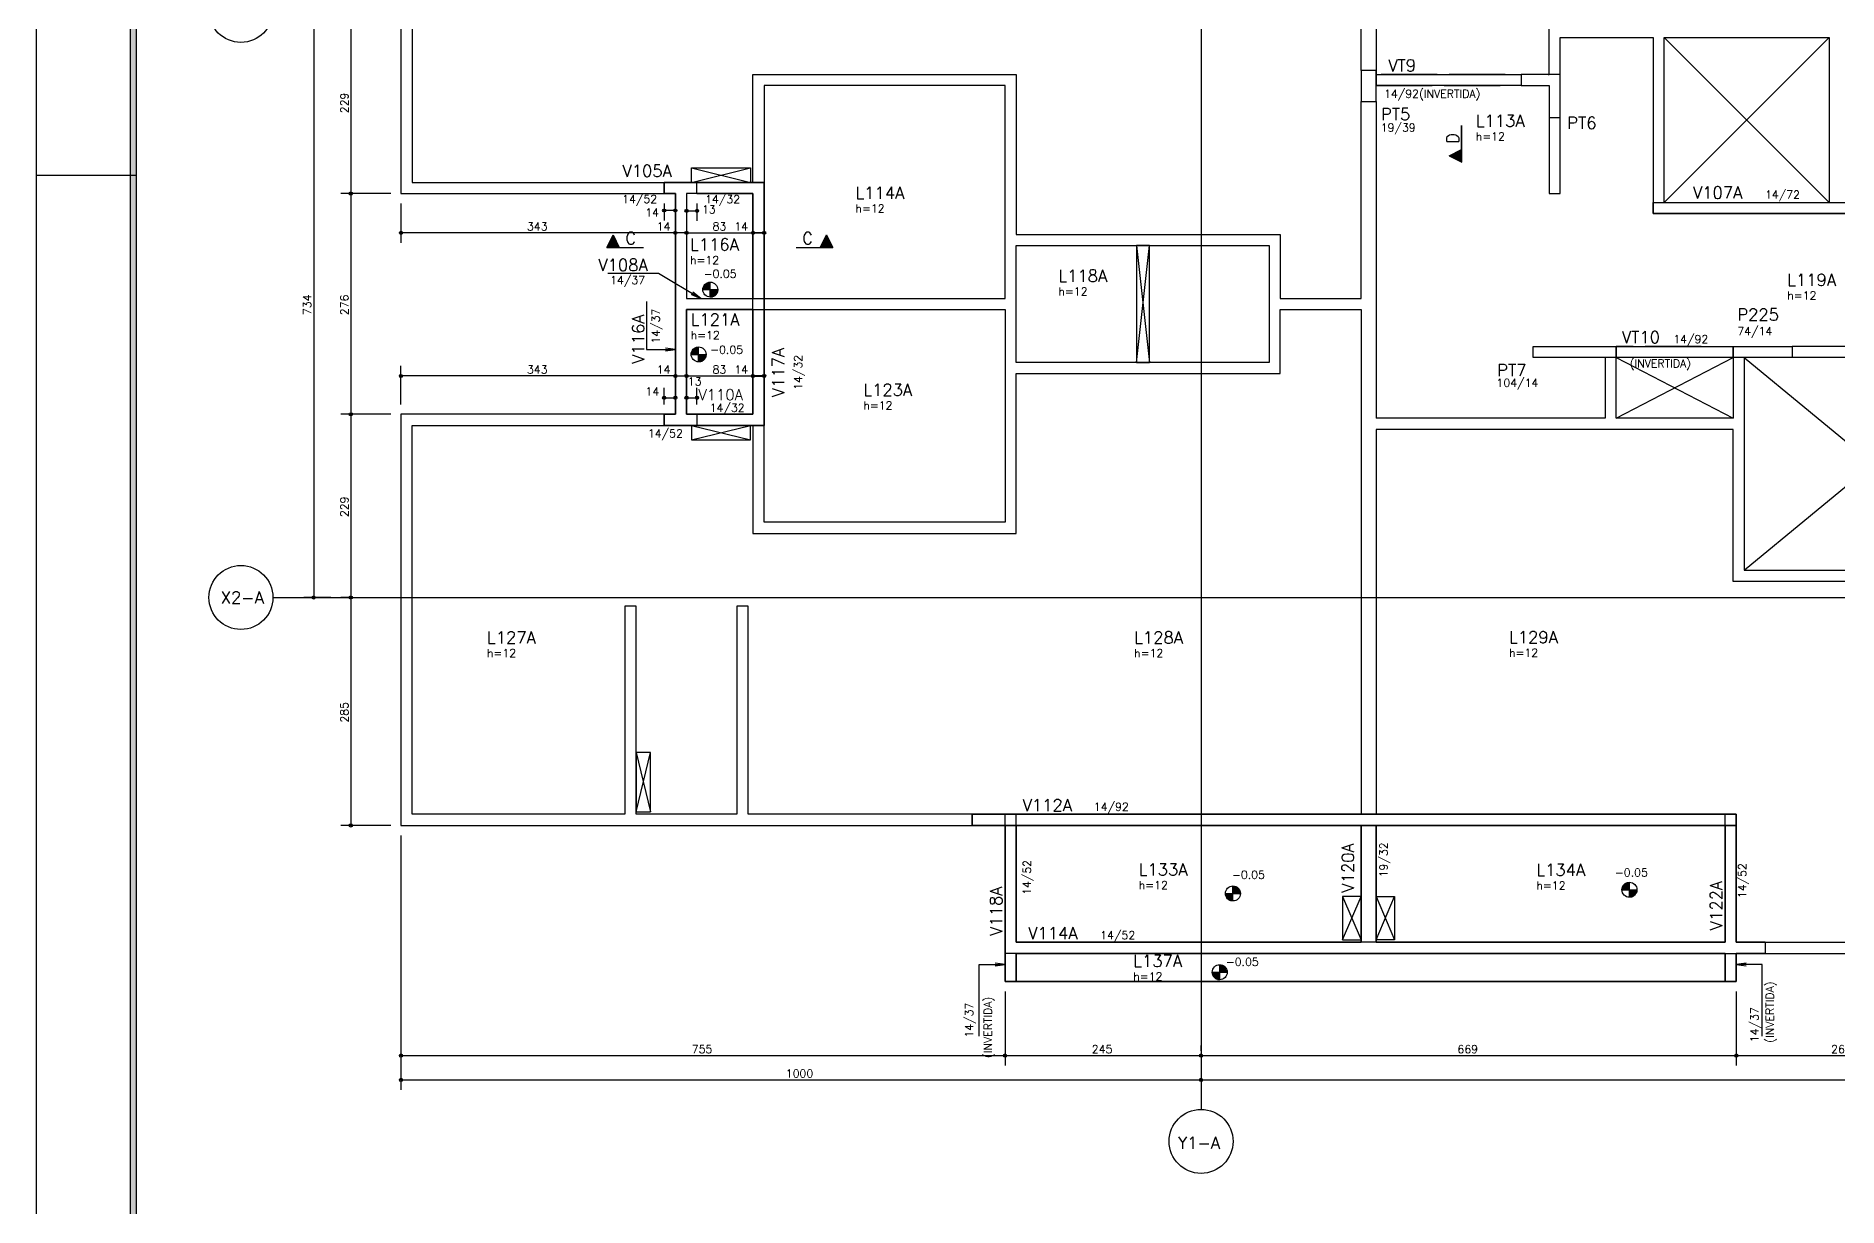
# Model space of a CAD drawing. Extents: x 187 to 6132, y -1204 to 3001.
# Drawn here: x 187 to 2439, y 476 to 1940 of the extents above; entities that cross this region are included whole.
import ezdxf

# ---------------------------------------------------------------- set-up
doc = ezdxf.new("R2010")
doc.units = 0
doc.header["$LTSCALE"] = 100
doc.header["$MEASUREMENT"] = 0
doc.linetypes.add('ESTILO_TQS_0001', pattern=[0.85, 0.7, -0.15])
doc.linetypes.add('ESTILO_TQS_0002', pattern=[0.3, 0.2, -0.1])
doc.layers.get('0').update_dxf_attribs({"color": 245, "linetype": 'CONTINUOUS'})
for name, color, linetype in [('01', 7, 'CONTINUOUS'), ('10', 7, 'CONTINUOUS'), ('100', 7, 'CONTINUOUS'), ('104', 7, 'CONTINUOUS'), ('11', 7, 'CONTINUOUS'), ('12', 7, 'CONTINUOUS'), ('13', 7, 'CONTINUOUS'), ('18', 4, 'CONTINUOUS'), ('19', 5, 'CONTINUOUS'), ('201', 7, 'ESTILO_TQS_0001'), ('210', 7, 'ESTILO_TQS_0002'), ('221', 102, 'CONTINUOUS'), ('223', 6, 'CONTINUOUS'), ('224', 7, 'CONTINUOUS'), ('4', 3, 'CONTINUOUS'), ('8', 7, 'CONTINUOUS'), ('9', 3, 'CONTINUOUS')]:
    doc.layers.add(name, color=color, linetype=linetype)
doc.styles.get("Standard").update_dxf_attribs({"font": 'ROMANS.SHX'})

msp = doc.modelspace()

# ---------------------------------------------------------------- linework, layer by layer
for p, q in [((186.530458, 1765.709975), (311.530458, 1765.709975)), ((1019.873027, 1622.520572), (1038.623027, 1622.520572)), ((1019.89596, 1623.115173), (1029.247991, 1623.115173)), ((1019.948737, 1623.70981), (1029.247991, 1623.70981)), ((1020.044259, 1624.304447), (1029.247991, 1624.304447)), ((1020.179729, 1624.899084), (1029.247991, 1624.899084)), ((1020.356933, 1625.493685), (1029.247991, 1625.493685)), ((1020.578412, 1626.088357), (1029.247991, 1626.088357)), ((1020.847706, 1626.682958), (1029.247991, 1626.682958)), ((1021.169571, 1627.277595), (1029.247991, 1627.277595)), ((1021.550588, 1627.872232), (1029.247991, 1627.872232)), ((1022.000126, 1628.466869), (1029.247991, 1628.466869)), ((1022.531847, 1629.06147), (1029.247991, 1629.06147)), ((1023.167352, 1629.656151), (1029.247991, 1629.656151)), ((1023.943798, 1630.250752), (1029.247991, 1630.250752)), ((1024.936644, 1630.845389), (1029.247991, 1630.845389)), ((1026.361183, 1631.440026), (1029.247991, 1631.440026)), ((1029.248027, 1613.145572), (1029.248027, 1631.895572)), ((1029.248027, 1613.145572), (1029.248027, 1631.895572)), ((1029.248027, 1613.145572), (1029.248027, 1622.520572)), ((1029.248027, 1622.520572), (1038.623027, 1622.520572)), ((1029.248027, 1621.925935), (1038.603015, 1621.925935)), ((1038.603015, 1621.925935), (1038.547281, 1621.331299)), ((1038.623027, 1622.520572), (1038.603015, 1621.925935)), ((1029.248027, 1621.331299), (1038.547281, 1621.331299)), ((1029.248027, 1620.736662), (1038.451723, 1620.736662)), ((1029.248027, 1620.142025), (1038.31629, 1620.142025)), ((1029.248027, 1619.547424), (1038.139085, 1619.547424)), ((1029.248027, 1618.952787), (1037.917606, 1618.952787)), ((1029.248027, 1618.35815), (1037.648312, 1618.35815)), ((1029.248027, 1617.763514), (1037.326447, 1617.763514)), ((1029.248027, 1617.168877), (1036.94543, 1617.168877)), ((1029.248027, 1616.574231), (1036.495928, 1616.574231)), ((1029.248027, 1615.979594), (1035.964171, 1615.979594)), ((1029.248027, 1615.385002), (1035.328666, 1615.385002)), ((1029.248027, 1614.790356), (1034.55222, 1614.790356)), ((1029.248027, 1614.19572), (1033.559374, 1614.19572)), ((1029.248027, 1613.601083), (1032.134871, 1613.601083)), ((1029.703106, 1613.156624), (1029.248027, 1613.145572)), ((1030.382815, 1613.214505), (1029.703106, 1613.156624)), ((1031.057974, 1613.321946), (1030.382815, 1613.214505)), ((1032.121864, 1613.601083), (1031.057974, 1613.321946)), ((1033.549619, 1614.19572), (1032.121864, 1613.601083)), ((1034.545899, 1614.790356), (1033.549619, 1614.19572)), ((1035.322643, 1615.385002), (1034.545899, 1614.790356)), ((1035.959067, 1615.979594), (1035.322643, 1615.385002)), ((1036.489232, 1616.574231), (1035.959067, 1615.979594)), ((1036.940388, 1617.168877), (1036.489232, 1616.574231)), ((1037.326447, 1617.763514), (1036.940388, 1617.168877)), ((1037.648312, 1618.35815), (1037.326447, 1617.763514)), ((1037.917606, 1618.952787), (1037.648312, 1618.35815)), ((1038.139085, 1619.547424), (1037.917606, 1618.952787)), ((1038.31629, 1620.142025), (1038.139085, 1619.547424)), ((1038.451723, 1620.736662), (1038.31629, 1620.142025)), ((1038.547281, 1621.331299), (1038.451723, 1620.736662)), ((1005.275237, 1541.607374), (1024.025237, 1541.607374)), ((1005.29817, 1542.201975), (1014.650201, 1542.201975)), ((1005.350947, 1542.796612), (1014.650201, 1542.796612)), ((1005.446469, 1543.391249), (1014.650201, 1543.391249)), ((1005.581939, 1543.985886), (1014.650201, 1543.985886)), ((1005.759143, 1544.580487), (1014.650201, 1544.580487)), ((1005.980622, 1545.175159), (1014.650201, 1545.175159)), ((1006.249916, 1545.76976), (1014.650201, 1545.76976)), ((1006.571781, 1546.364397), (1014.650201, 1546.364397)), ((1006.952798, 1546.959034), (1014.650201, 1546.959034)), ((1007.402336, 1547.553671), (1014.650201, 1547.553671)), ((1007.934057, 1548.148272), (1014.650201, 1548.148272)), ((1008.569562, 1548.742953), (1014.650201, 1548.742953)), ((1009.346008, 1549.337554), (1014.650201, 1549.337554)), ((1010.338854, 1549.932191), (1014.650201, 1549.932191)), ((1011.763393, 1550.526828), (1014.650201, 1550.526828)), ((1014.650237, 1532.232374), (1014.650237, 1550.982374)), ((1014.650237, 1532.232374), (1014.650237, 1550.982374)), ((1014.650237, 1532.232374), (1014.650237, 1541.607374)), ((1014.650237, 1541.607374), (1024.025237, 1541.607374)), ((1014.650237, 1541.012737), (1024.005225, 1541.012737)), ((1014.650237, 1540.418101), (1023.949491, 1540.418101)), ((1014.650237, 1539.823464), (1023.853933, 1539.823464)), ((1014.650237, 1539.228827), (1023.718499, 1539.228827)), ((1014.650237, 1538.634226), (1023.541295, 1538.634226)), ((1014.650237, 1538.039589), (1023.319816, 1538.039589)), ((1014.650237, 1537.444952), (1023.050522, 1537.444952)), ((1014.650237, 1536.850316), (1022.728657, 1536.850316)), ((1014.650237, 1536.255679), (1022.34764, 1536.255679)), ((1014.650237, 1535.661033), (1021.898138, 1535.661033)), ((1014.650237, 1535.066396), (1021.366381, 1535.066396)), ((1014.650237, 1534.471804), (1020.730876, 1534.471804)), ((1014.650237, 1533.877158), (1019.95443, 1533.877158)), ((1014.650237, 1533.282522), (1018.961584, 1533.282522)), ((1014.650237, 1532.687885), (1017.537081, 1532.687885)), ((1015.105316, 1532.243426), (1014.650237, 1532.232374)), ((1015.785025, 1532.301307), (1015.105316, 1532.243426)), ((1016.460183, 1532.408748), (1015.785025, 1532.301307)), ((1017.524074, 1532.687885), (1016.460183, 1532.408748)), ((1018.951829, 1533.282522), (1017.524074, 1532.687885)), ((1019.948109, 1533.877158), (1018.951829, 1533.282522)), ((1020.724853, 1534.471804), (1019.948109, 1533.877158)), ((1021.361277, 1535.066396), (1020.724853, 1534.471804)), ((1021.891442, 1535.661033), (1021.361277, 1535.066396)), ((1022.342598, 1536.255679), (1021.891442, 1535.661033)), ((1022.728657, 1536.850316), (1022.342598, 1536.255679)), ((1023.050522, 1537.444952), (1022.728657, 1536.850316)), ((1023.319816, 1538.039589), (1023.050522, 1537.444952)), ((1023.541295, 1538.634226), (1023.319816, 1538.039589)), ((1023.718499, 1539.228827), (1023.541295, 1538.634226)), ((1023.853933, 1539.823464), (1023.718499, 1539.228827)), ((1023.949491, 1540.418101), (1023.853933, 1539.823464)), ((1024.005225, 1541.012737), (1023.949491, 1540.418101)), ((1024.025237, 1541.607374), (1024.005225, 1541.012737)), ((2171.307455, 878.725677), (2178.023599, 878.725677)), ((2171.94296, 879.320269), (2178.023599, 879.320269)), ((2172.719406, 879.914914), (2178.023599, 879.914914)), ((2173.712252, 880.509551), (2178.023599, 880.509551)), ((2175.136755, 881.104188), (2178.023599, 881.104188)), ((2178.023599, 862.809699), (2178.023599, 881.559699)), ((2178.023599, 862.809699), (2178.023599, 881.559699)), ((1673.077387, 867.530328), (1691.827387, 867.530328)), ((1673.10032, 866.935727), (1682.452351, 866.935727)), ((1673.153097, 866.34109), (1682.452351, 866.34109)), ((1673.248619, 865.746453), (1682.452351, 865.746453)), ((1673.384089, 865.151817), (1682.452351, 865.151817)), ((1673.561293, 864.557216), (1682.452351, 864.557216)), ((1673.782772, 863.962543), (1682.452351, 863.962543)), ((1674.052066, 863.367942), (1682.452351, 863.367942)), ((1674.373931, 862.773305), (1682.452351, 862.773305)), ((1674.754948, 862.178668), (1682.452351, 862.178668)), ((1675.204486, 861.584032), (1682.452351, 861.584032)), ((1675.736207, 860.989431), (1682.452351, 860.989431)), ((1676.371712, 860.394749), (1682.452351, 860.394749)), ((1677.148158, 859.800148), (1682.452351, 859.800148)), ((1678.141004, 859.205511), (1682.452351, 859.205511)), ((1679.565544, 858.610874), (1682.452351, 858.610874)), ((1682.452387, 858.155328), (1682.452387, 876.905328)), ((1682.452387, 858.155328), (1682.452387, 876.905328)), ((1682.452387, 876.449817), (1685.339231, 876.449817)), ((1682.452387, 875.855181), (1686.763734, 875.855181)), ((1682.452387, 875.260544), (1687.756581, 875.260544)), ((1682.452387, 874.665898), (1688.533027, 874.665898)), ((1682.452387, 874.071306), (1689.168531, 874.071306)), ((1682.452387, 873.476669), (1689.700288, 873.476669)), ((1682.452387, 872.882023), (1690.149791, 872.882023)), ((1682.452387, 872.287387), (1690.530807, 872.287387)), ((1682.452387, 871.69275), (1690.852672, 871.69275)), ((1682.452387, 871.098113), (1691.121966, 871.098113)), ((1682.452387, 870.503476), (1691.343445, 870.503476)), ((1682.452387, 869.908875), (1691.52065, 869.908875)), ((1682.452387, 869.314238), (1691.656083, 869.314238)), ((1682.452387, 868.719602), (1691.751642, 868.719602)), ((1682.452387, 868.124965), (1691.807375, 868.124965)), ((2168.648599, 872.184699), (2187.398599, 872.184699)), ((2168.668611, 872.779335), (2178.023599, 872.779335)), ((2168.724345, 873.373972), (2178.023599, 873.373972)), ((2168.819903, 873.968609), (2178.023599, 873.968609)), ((2168.955336, 874.563246), (2178.023599, 874.563246)), ((2169.132541, 875.157847), (2178.023599, 875.157847)), ((2169.35402, 875.752484), (2178.023599, 875.752484)), ((2169.623314, 876.34712), (2178.023599, 876.34712)), ((2169.945179, 876.941757), (2178.023599, 876.941757)), ((2170.326196, 877.536394), (2178.023599, 877.536394)), ((2170.775698, 878.13104), (2178.023599, 878.13104)), ((2178.023635, 871.590098), (2187.375666, 871.590098)), ((2178.023635, 870.995461), (2187.322889, 870.995461)), ((2178.023635, 870.400824), (2187.227367, 870.400824)), ((2178.023635, 869.806187), (2187.091897, 869.806187)), ((2178.023635, 869.211586), (2186.914693, 869.211586)), ((2178.023635, 868.616914), (2186.693214, 868.616914)), ((2178.023635, 868.022313), (2186.42392, 868.022313)), ((2178.023635, 867.427676), (2186.102055, 867.427676)), ((2178.023635, 866.833039), (2185.721038, 866.833039)), ((2178.023635, 866.238402), (2185.2715, 866.238402)), ((2178.023635, 865.643801), (2184.739779, 865.643801)), ((2178.023635, 865.04912), (2184.104274, 865.04912)), ((2178.023635, 864.454519), (2183.327828, 864.454519)), ((2178.023635, 863.859882), (2182.334982, 863.859882)), ((2178.023635, 863.265245), (2180.910443, 863.265245)), ((1656.562469, 769.109592), (1675.312469, 769.109592)), ((1656.585402, 768.514991), (1665.937433, 768.514991)), ((1656.638179, 767.920354), (1665.937433, 767.920354)), ((1656.733701, 767.325718), (1665.937433, 767.325718)), ((1656.869171, 766.731081), (1665.937433, 766.731081)), ((1657.046375, 766.13648), (1665.937433, 766.13648)), ((1665.937469, 759.734592), (1665.937469, 778.484592)), ((1665.937469, 759.734592), (1665.937469, 778.484592)), ((1665.937469, 778.029082), (1668.824313, 778.029082)), ((1665.937469, 777.434445), (1670.248816, 777.434445)), ((1665.937469, 776.839808), (1671.241662, 776.839808)), ((1665.937469, 776.245162), (1672.018108, 776.245162)), ((1665.937469, 775.65057), (1672.653613, 775.65057)), ((1665.937469, 775.055933), (1673.18537, 775.055933)), ((1665.937469, 774.461288), (1673.634872, 774.461288)), ((1665.937469, 773.866651), (1674.015889, 773.866651)), ((1665.937469, 773.272014), (1674.337754, 773.272014)), ((1665.937469, 772.677377), (1674.607048, 772.677377)), ((1665.937469, 772.08274), (1674.828527, 772.08274)), ((1665.937469, 771.488139), (1675.005731, 771.488139)), ((1665.937469, 770.893503), (1675.141165, 770.893503)), ((1665.937469, 770.298866), (1675.236723, 770.298866)), ((1665.937469, 769.704229), (1675.292457, 769.704229)), ((1657.267854, 765.541807), (1665.937433, 765.541807)), ((1657.537148, 764.947206), (1665.937433, 764.947206)), ((1657.859013, 764.352569), (1665.937433, 764.352569)), ((1658.24003, 763.757932), (1665.937433, 763.757932)), ((1658.689568, 763.163296), (1665.937433, 763.163296)), ((1659.221289, 762.568695), (1665.937433, 762.568695)), ((1659.856794, 761.974013), (1665.937433, 761.974013)), ((1660.63324, 761.379412), (1665.937433, 761.379412)), ((1661.626086, 760.784775), (1665.937433, 760.784775)), ((1663.050625, 760.190139), (1665.937433, 760.190139))]:
    msp.add_line(p, q)
for points in [[(186.530458, -1204.290025), (6131.530458, -1204.290025), (6131.530458, 3000.709975), (186.530458, 3000.709975), (186.530458, -1204.290025)], [(6081.530458, -1154.290025), (6081.530458, -1161.290025), (304.530458, -1161.290025), (304.530458, 2957.709975), (6081.530458, 2957.709975), (6081.530458, 2950.709975), (311.530458, 2950.709975), (311.530458, -1154.290025), (6081.530458, -1154.290025)], [(311.530458, -1154.290025), (6081.530458, -1154.290025), (6081.530458, 2950.709975), (311.530458, 2950.709975), (311.530458, -1154.290025)]]:
    msp.add_lwpolyline(points)
for centre in [(1029.248027, 1622.520572), (1014.650237, 1541.607374), (2178.023599, 872.184699), (1682.452387, 867.530328), (1665.937469, 769.109592)]:
    msp.add_circle(centre, 9.375)
for points in [[(311.530458, 2950.709975), (304.530458, -1161.290025), (304.530458, 2957.709975)], [(311.530458, 2950.709975), (311.530458, -1154.290025), (304.530458, -1161.290025)]]:
    msp.add_solid(points)
at = {"layer": '01'}
for p, q in [((1861.595874, 2292.626464), (1861.595874, 1896.626464)), ((642.595874, 2256.626464), (642.595874, 1742.626464)), ((656.595874, 2242.626464), (656.595874, 1756.626464)), ((1842.595874, 1896.626464), (1842.595874, 2242.626464)), ((2077.595874, 1891.626464), (2077.595874, 1951.626464)), ((2091.595874, 1937.626464), (2207.595874, 1937.626464)), ((2091.595874, 1742.626464), (2091.595874, 1937.626464)), ((2207.595874, 1937.626464), (2207.595874, 1717.626464)), ((2221.595874, 1731.626464), (2221.595874, 1937.626464)), ((2221.595874, 1937.626464), (2427.595874, 1937.626464)), ((2427.595874, 1937.626464), (2427.595874, 1731.626464)), ((1861.595874, 1896.626464), (1861.595874, 1877.626464)), ((1082.595874, 1756.626464), (1082.595874, 1891.626464)), ((1082.595874, 1891.626464), (1411.595874, 1891.626464)), ((1411.595874, 1891.626464), (1411.595874, 1691.626464)), ((2076.595874, 1891.626443), (2077.595874, 1891.626443)), ((2077.595874, 1877.626443), (2077.595874, 1742.626464)), ((1842.595874, 1611.626464), (1842.595874, 1857.626464)), ((1861.595874, 1857.626464), (1861.595874, 1461.626464)), ((642.595874, 1742.626464), (985.59588, 1742.626464)), ((656.595874, 1756.626464), (1082.595874, 1756.626464)), ((1012.595874, 1742.626464), (999.596006, 1742.626464)), ((2077.595874, 1742.626464), (2091.595874, 1742.626464)), ((2207.595874, 1717.626464), (2661.595874, 1717.626464)), ((2221.595874, 1731.626464), (2427.595874, 1731.626464)), ((1411.595874, 1691.626464), (1741.595874, 1691.626464)), ((1741.595874, 1691.626464), (1741.595874, 1611.626464)), ((1096.595874, 1597.626464), (1096.595874, 1611.626464)), ((1741.595874, 1611.626464), (1842.595874, 1611.626464)), ((2147.595874, 1537.626464), (2147.595874, 1461.626464)), ((2161.595874, 1461.626464), (2161.595874, 1537.626464)), ((2307.595874, 1537.626464), (2161.595874, 1537.626464)), ((2307.595874, 1537.626464), (2307.595874, 1461.626464)), ((2321.595874, 1537.626464), (2321.595874, 1271.626464)), ((2891.595874, 1551.626464), (2381.595874, 1551.626464)), ((2877.595874, 1537.626464), (2381.595874, 1537.626464)), ((985.59588, 1466.626464), (642.595874, 1466.626464)), ((642.595874, 1466.626464), (642.595874, 952.626464)), ((2147.595874, 1461.626464), (1861.595874, 1461.626464)), ((2307.595874, 1461.626464), (2161.595874, 1461.626464)), ((2321.595874, 1271.626464), (2877.595874, 1271.626464)), ((642.595874, 952.626464), (1397.595874, 952.626464)), ((1411.595874, 792.626), (1397.596, 792.626)), ((2297.596, 792.626), (2311.596, 792.626)), ((2311.595874, 792.626464), (2576.595874, 792.626464)), ((1397.596, 757.626), (2311.596, 757.626))]:
    msp.add_line(p, q, dxfattribs=at)
for points in [[(1096.595874, 1877.626464), (1096.595874, 1611.626464), (1397.595874, 1611.626464), (1397.595874, 1877.626464), (1096.595874, 1877.626464)], [(992.596006, 1756.626), (971.596, 1756.626)], [(971.596, 1756.626), (971.596, 1742.626)], [(971.596, 1742.626), (985.596006, 1742.626)], [(985.596006, 1742.626), (985.596006, 1604.626)], [(1096.596, 1756.626), (992.596006, 1756.626)], [(1012.595874, 1742.626), (1082.596, 1742.626)], [(1082.596, 1742.626), (1082.596, 1611.626)], [(1096.596, 1604.626), (1096.596, 1756.626)], [(2207.595874, 1731.626464), (2661.595874, 1731.626464), (2661.595874, 1717.626464), (2207.595874, 1717.626464), (2207.595874, 1731.626464)], [(1727.595874, 1531.626464), (1411.595874, 1531.626464), (1411.595874, 1677.626464), (1727.595874, 1677.626464), (1727.595874, 1531.626464)], [(985.596006, 1604.626), (985.596006, 1466.626)], [(1082.596, 1597.626), (1082.596, 1611.626)], [(1096.596, 1452.626), (1096.596, 1604.626)], [(936.595874, 1226.626464), (922.595874, 1226.626464), (922.595874, 966.626464), (656.595874, 966.626464), (656.595874, 1452.626464), (1082.595874, 1452.626464), (1082.595874, 1317.626464), (1411.595874, 1317.626464), (1411.595874, 1517.626464), (1741.595874, 1517.626464), (1741.595874, 1597.626464), (1842.595874, 1597.626464), (1842.595874, 966.626464), (1076.595874, 966.626464), (1076.595874, 1226.626464), (1062.595874, 1226.626464), (1062.595874, 966.626464), (936.595874, 966.626464), (936.595874, 1226.626464)], [(1082.596, 1597.626), (1082.596, 1466.626)], [(1096.595874, 1331.626464), (1096.595874, 1597.626464), (1397.595874, 1597.626464), (1397.595874, 1331.626464), (1096.595874, 1331.626464)], [(985.596006, 1466.626), (971.596, 1466.626)], [(971.596, 1466.626), (971.596, 1452.626)], [(1082.596, 1466.626), (999.596006, 1466.626)], [(971.596, 1452.626), (992.596006, 1452.626)], [(992.596006, 1452.626), (1096.596, 1452.626)], [(3107.595874, 916.626464), (3107.595874, 1317.626464), (2891.595874, 1317.626464), (2891.595874, 1257.626464), (2307.595874, 1257.626464), (2307.595874, 1447.626464), (1861.595874, 1447.626464), (1861.595874, 966.626464), (2311.595874, 966.626464), (2311.595874, 806.626464), (2562.595874, 806.626464), (2562.595874, 1161.626464), (2576.595874, 1161.626464), (2576.595874, 916.626464), (3107.595874, 916.626464)], [(1404.596, 966.626), (1356.596, 966.626)], [(1356.596, 966.626), (1356.596, 952.626)], [(1356.596, 952.626), (1397.596, 952.626)], [(1397.596, 952.626), (1397.596, 799.626)], [(1411.596, 952.626), (1397.596, 952.626)], [(1852.095874, 966.626), (1404.596, 966.626)], [(1411.596, 806.626), (1411.596, 952.626)], [(1411.596, 952.626), (1842.595874, 952.626)], [(1842.595874, 952.626), (1842.595874, 806.626)], [(1861.595874, 952.626), (1842.595874, 952.626)], [(2311.596, 966.626), (1852.095874, 966.626)], [(1861.595874, 952.626), (2297.596, 952.626)], [(1861.595874, 806.626), (1861.595874, 952.626)], [(2297.596, 952.626), (2297.596, 806.626)], [(2311.596, 952.626), (2297.596, 952.626)], [(2311.596, 806.626), (2311.596, 966.626)], [(1397.596, 799.626), (1397.596, 757.626)], [(1842.595874, 806.626), (1411.596, 806.626)], [(1411.596, 792.626), (1852.095874, 792.626)], [(1852.095874, 792.626), (2297.596, 792.626)], [(2297.596, 806.626), (1861.595874, 806.626)], [(2347.596, 806.626), (2311.596, 806.626)], [(2311.596, 792.626), (2347.596, 792.626)], [(2311.596, 757.626), (2311.596, 792.626)], [(2347.596, 806.626), (2347.596, 792.626)], [(1397.596, 757.626), (1411.596, 757.626)], [(2297.596, 757.626), (2311.596, 757.626)]]:
    msp.add_lwpolyline(points, dxfattribs=at)
at = {"layer": '100'}
for points in [[(1861.595874, 1891.626464), (2042.595874, 1891.626464), (2042.595874, 1877.626443), (1861.595874, 1877.626443), (1861.595874, 1891.626464)], [(1082.596, 1597.626464), (999.596006, 1597.626464), (999.596006, 1466.626464), (1082.596, 1466.626464), (1082.596, 1514.498188), (1096.595874, 1514.498188), (1096.595874, 1452.626464), (971.596, 1452.626464), (971.596, 1466.626929), (985.596006, 1466.626929), (985.596006, 1742.626464), (971.596, 1742.626464), (971.596, 1756.626464), (1096.596, 1756.626464), (1096.596126, 1693.595785), (1082.596126, 1693.595785), (1082.596, 1742.626464), (999.596006, 1742.626464), (999.596006, 1611.626464), (1082.596, 1611.626464), (1082.596, 1693.495785), (1096.595874, 1693.495785), (1096.595874, 1514.598188), (1082.596, 1514.598188), (1082.596, 1597.626464)], [(2207.595874, 1731.626464), (2661.595874, 1731.626464), (2661.595874, 1717.626464), (2207.595874, 1717.626464), (2207.595874, 1731.626464)], [(2161.595874, 1551.626464), (2307.595874, 1551.626464), (2307.595874, 1537.626464), (2161.595874, 1537.626464), (2161.595874, 1551.626464)], [(1397.596, 952.626), (1356.596, 952.626), (1356.596, 966.626), (1404.596, 966.626), (2311.596, 966.626), (2311.596, 952.626), (1397.596, 952.626)], [(2311.596, 952.626), (2311.596, 806.626), (2347.596, 806.626), (2347.596, 792.626), (2311.596, 792.626), (2311.596, 757.626), (2297.596, 757.626), (2297.596, 792.626), (1852.095874, 792.626), (1411.596, 792.626), (1411.596, 757.626), (1397.596, 757.626), (1397.596, 799.626), (1397.596, 952.626), (1411.596, 952.626), (1411.596, 806.626), (1842.595874, 806.626), (1842.595874, 952.626), (1861.595874, 952.626), (1861.595874, 806.626), (2297.596, 806.626), (2297.596, 952.626), (2311.596, 952.626)]]:
    msp.add_lwpolyline(points, dxfattribs=at)
at = {"layer": '104'}
for points in [[(999.595881, 1611.626464), (1082.595881, 1611.626464), (1082.595881, 1742.626464), (999.595881, 1742.626464), (999.595881, 1611.626464)], [(999.595881, 1597.626464), (1082.595881, 1597.626464), (1082.595881, 1466.626464), (999.595881, 1466.626464), (999.595881, 1597.626464)], [(1842.595874, 806.626464), (1411.595874, 806.626464), (1411.595874, 952.626464), (1842.595874, 952.626464), (1842.595874, 806.626464)], [(2297.595874, 952.626464), (1861.595874, 952.626464), (1861.595874, 806.626464), (2297.595874, 806.626464), (2297.595874, 952.626464)], [(1411.595874, 792.626464), (2297.595874, 792.626464), (2297.595874, 757.626464), (1411.595874, 757.626464), (1411.595874, 792.626464)]]:
    msp.add_lwpolyline(points, dxfattribs=at)
at = {"layer": '18'}
for p, q in [((1642.595874, 2611.626464), (1642.595874, 597.626464)), ((482.595874, 1237.626464), (4486.595874, 1237.626464))]:
    msp.add_line(p, q, dxfattribs=at)
for centre in [(442.595874, 1971.626464), (442.595874, 1237.626464), (1642.595874, 557.626464)]:
    msp.add_circle(centre, 40, dxfattribs=at)
at = {"layer": '19'}
for p, q in [((2427.595874, 1731.626464), (2221.595874, 1937.626464)), ((2427.595874, 1937.626464), (2221.595874, 1731.626464)), ((2161.595874, 1537.626464), (2307.595874, 1461.626464)), ((2161.595874, 1461.626464), (2307.595874, 1537.626464)), ((2321.595874, 1537.626464), (2643.595874, 1271.626464)), ((2321.595874, 1271.626464), (2643.595874, 1537.626464))]:
    msp.add_line(p, q, dxfattribs=at)
at = {"layer": '201', "linetype": 'ESTILO_TQS_0001'}
for points in [[(2022.595874, 1891.626443), (1861.595874, 1891.626443)], [(1861.595874, 1877.626443), (2022.595874, 1877.626443)], [(2267.595874, 1551.626464), (2161.595874, 1551.626464)]]:
    msp.add_lwpolyline(points, dxfattribs=at)
at = {"layer": '201'}
for points in [[(1411.596, 757.626), (1411.596, 792.626)], [(2297.596, 792.626), (2297.596, 757.626)]]:
    msp.add_lwpolyline(points, dxfattribs=at)
at = {"layer": '210'}
for p, q in [((1012.595874, 1742.626464), (1012.595874, 1756.626464)), ((1082.595881, 1611.626464), (1096.595874, 1611.626464)), ((1082.595881, 1597.626464), (1096.595874, 1597.626464)), ((1012.59588, 1466.626464), (1012.59588, 1452.626464)), ((1397.595874, 952.626464), (1397.595874, 966.626)), ((1411.596, 952.626), (1411.596, 966.626)), ((2297.596, 952.626), (2297.596, 966.626464)), ((1861.595874, 806.626464), (1842.595874, 806.626464))]:
    msp.add_line(p, q, dxfattribs=at)
at = {"layer": '221', "color": 11, "linetype": 'Continuous'}
for p, q in [((533.59899, 1971.626464), (533.59899, 1237.626464)), ((579.90558, 1971.626464), (579.90558, 1742.626464)), ((630.095874, 1742.626464), (567.40558, 1742.626464)), ((630.095874, 1742.626464), (567.40558, 1742.626464)), ((579.90558, 1742.626464), (579.90558, 1466.626464)), ((642.595874, 1730.126464), (642.595874, 1681.095785)), ((971.596, 1730.126), (971.596, 1708.983989)), ((985.59588, 1721.483989), (971.596, 1721.483989)), ((985.59588, 1725.129562), (985.59588, 1708.983989)), ((999.596006, 1730.126464), (999.596006, 1708.536257)), ((999.596006, 1721.036257), (1012.595874, 1721.036257)), ((1012.595874, 1730.126), (1012.595874, 1708.536257)), ((1082.596037, 1712.277391), (1082.596037, 1681.095785)), ((985.596006, 1693.595785), (642.595874, 1693.595785)), ((985.596006, 1696.036257), (985.596006, 1681.095785)), ((985.596006, 1696.036257), (985.596006, 1681.095785)), ((999.596006, 1693.595785), (985.596006, 1693.595785)), ((999.596006, 1702.520122), (999.596006, 1681.095785)), ((999.596006, 1696.036257), (999.596006, 1681.095785)), ((999.596006, 1693.595785), (1082.596037, 1693.595785)), ((1082.596037, 1693.595785), (1096.595874, 1693.595785)), ((1096.595874, 1710.906499), (1096.595874, 1681.095785)), ((1082.596037, 1682.321738), (1082.596037, 1681.095785)), ((642.595874, 1479.126464), (642.595874, 1527.098188)), ((985.596006, 1514.598188), (642.595874, 1514.598188)), ((985.59588, 1525.865445), (985.59588, 1527.098188)), ((985.59588, 1514.598188), (999.596006, 1514.598188)), ((985.596006, 1515.365445), (985.596006, 1527.098188)), ((999.596006, 1514.598188), (1082.596, 1514.598188)), ((1082.596, 1525.348666), (1082.596, 1527.098188)), ((1082.596, 1525.348666), (1082.596, 1527.098188)), ((1082.596, 1514.598188), (1096.596, 1514.598188)), ((1096.596, 1516.126), (1096.596, 1502.098188)), ((971.596, 1479.126929), (971.596, 1499.850501)), ((971.596, 1487.350501), (985.596006, 1487.350501)), ((985.596006, 1479.126929), (985.596006, 1499.850501)), ((999.596006, 1502.727446), (999.596006, 1502.098188)), ((999.596006, 1502.727446), (999.596006, 1502.098188)), ((999.596006, 1479.126464), (999.596006, 1499.850501)), ((999.596006, 1487.350501), (1012.59588, 1487.350501)), ((1012.59588, 1479.126), (1012.59588, 1499.850501)), ((630.095874, 1466.626464), (567.40558, 1466.626464)), ((630.095874, 1466.626464), (567.40558, 1466.626464)), ((579.90558, 1466.626464), (579.90558, 1237.626464)), ((554.90558, 1237.626464), (521.09899, 1237.626464)), ((581.770172, 1237.626464), (567.40558, 1237.626464)), ((581.770172, 1237.626464), (567.40558, 1237.626464)), ((579.90558, 1237.626464), (579.90558, 952.626464)), ((630.095874, 952.626464), (567.40558, 952.626464)), ((642.595874, 940.126464), (642.595874, 652.381882)), ((642.595874, 940.126464), (642.595874, 621.951585)), ((1397.595874, 745.126464), (1397.595874, 652.381882)), ((1397.595874, 745.126464), (1397.595874, 652.381882)), ((2311.596, 745.126), (2311.596, 652.381882)), ((2311.596, 745.126), (2311.596, 652.381882)), ((1642.595874, 670.615244), (1642.595874, 677.381882)), ((1642.595874, 670.615244), (1642.595874, 677.381882)), ((642.595874, 664.881882), (1397.595874, 664.881882)), ((1397.595874, 664.881882), (1642.595874, 664.881882)), ((1642.595874, 664.881882), (2311.596, 664.881882)), ((1642.595874, 664.881882), (1642.595874, 621.951585)), ((1642.595874, 664.881882), (1642.595874, 621.951585)), ((2311.596, 664.881882), (2576.595874, 664.881882)), ((642.595874, 634.451585), (1642.595874, 634.451585)), ((1642.595874, 634.451585), (3326.595874, 634.451585))]:
    msp.add_line(p, q, dxfattribs=at)
for points in [[(901.37828, 1643.093663), (964.422647, 1643.093663), (1017.389565, 1611.626464), (1005.901593, 1616.553583), (1017.389565, 1611.626464), (1007.568268, 1619.359002)], [(949.350624, 1607.815582), (949.350624, 1547.688732), (985.596006, 1547.688732), (973.202945, 1546.057155), (985.596006, 1547.688732), (973.202945, 1549.32031)], [(1365.215613, 689.347867), (1365.215613, 778.626), (1397.596, 778.626), (1385.202939, 776.994423), (1397.596, 778.626), (1385.202939, 780.257577)], [(2343.976387, 689.347867), (2343.976387, 778.626), (2311.596, 778.626), (2323.989061, 780.257577), (2311.596, 778.626), (2323.989061, 776.994423)]]:
    msp.add_lwpolyline(points, dxfattribs=at)
for centre, radius in [((579.90558, 1742.626464), 2), ((579.90558, 1742.626464), 2), ((579.90558, 1742.626464), 1), ((579.90558, 1742.626464), 1), ((971.596, 1721.483989), 2), ((971.596, 1721.483989), 1), ((985.59588, 1721.483989), 2), ((985.59588, 1721.483989), 1), ((999.596006, 1721.036257), 2), ((999.596006, 1721.036257), 1), ((1012.595874, 1721.036257), 2), ((1012.595874, 1721.036257), 1), ((642.595874, 1693.595785), 2), ((642.595874, 1693.595785), 1), ((985.596006, 1693.595785), 2), ((985.596006, 1693.595785), 2), ((985.596006, 1693.595785), 1), ((985.596006, 1693.595785), 1), ((999.596006, 1693.595785), 2), ((999.596006, 1693.595785), 2), ((999.596006, 1693.595785), 1), ((999.596006, 1693.595785), 1), ((1082.596037, 1693.595785), 2), ((1082.596037, 1693.595785), 2), ((1082.596037, 1693.595785), 1), ((1082.596037, 1693.595785), 1), ((1096.595874, 1693.595785), 2), ((1096.595874, 1693.595785), 1), ((642.595874, 1514.598188), 2), ((642.595874, 1514.598188), 1), ((985.59588, 1514.598188), 2), ((985.596006, 1514.598188), 2), ((985.59588, 1514.598188), 1), ((985.596006, 1514.598188), 1), ((999.596006, 1514.598188), 2), ((999.596006, 1514.598188), 2), ((999.596006, 1514.598188), 1), ((999.596006, 1514.598188), 1), ((1082.596, 1514.598188), 2), ((1082.596, 1514.598188), 2), ((1082.596, 1514.598188), 1), ((1082.596, 1514.598188), 1), ((1096.596, 1514.598188), 2), ((1096.596, 1514.598188), 1), ((971.596, 1487.350501), 2), ((971.596, 1487.350501), 1), ((985.596006, 1487.350501), 2), ((985.596006, 1487.350501), 1), ((999.596006, 1487.350501), 2), ((999.596006, 1487.350501), 1), ((1012.59588, 1487.350501), 2), ((1012.59588, 1487.350501), 1), ((579.90558, 1466.626464), 2), ((579.90558, 1466.626464), 2), ((579.90558, 1466.626464), 1), ((579.90558, 1466.626464), 1), ((533.59899, 1237.626464), 2), ((579.90558, 1237.626464), 2), ((579.90558, 1237.626464), 2), ((533.59899, 1237.626464), 1), ((579.90558, 1237.626464), 1), ((579.90558, 1237.626464), 1), ((579.90558, 952.626464), 2), ((579.90558, 952.626464), 1), ((642.595874, 664.881882), 2), ((642.595874, 664.881882), 1), ((1397.595874, 664.881882), 2), ((1397.595874, 664.881882), 2), ((1397.595874, 664.881882), 1), ((1397.595874, 664.881882), 1), ((1642.595874, 664.881882), 2), ((1642.595874, 664.881882), 2), ((1642.595874, 664.881882), 1), ((1642.595874, 664.881882), 1), ((2311.596, 664.881882), 2), ((2311.596, 664.881882), 2), ((2311.596, 664.881882), 1), ((2311.596, 664.881882), 1), ((642.595874, 634.451585), 2), ((642.595874, 634.451585), 1), ((1642.595874, 634.451585), 2), ((1642.595874, 634.451585), 2), ((1642.595874, 634.451585), 1), ((1642.595874, 634.451585), 1)]:
    msp.add_circle(centre, radius, dxfattribs=at)
at = {"layer": '223'}
for p, q in [((1005.595874, 1774.626464), (1079.595874, 1756.626464)), ((1005.595874, 1756.626464), (1079.595874, 1774.626464)), ((1562.091588, 1531.626464), (1578.091589, 1677.626464)), ((1562.091588, 1677.626464), (1578.091589, 1531.626464)), ((1005.595874, 1434.626464), (1079.595874, 1452.626464)), ((1005.595874, 1452.626464), (1079.595874, 1434.626464)), ((936.601635, 1043.626464), (954.601635, 969.626464)), ((936.601635, 969.626464), (954.601635, 1043.626464)), ((1819.595874, 863.626464), (1842.595874, 809.626464)), ((1819.595874, 809.626464), (1842.595874, 863.626464)), ((1861.595874, 809.626464), (1884.595874, 863.626464)), ((1861.595874, 863.626464), (1884.595874, 809.626464))]:
    msp.add_line(p, q, dxfattribs=at)
for points in [[(1005.595874, 1774.626464), (1079.595874, 1774.626464), (1079.595874, 1756.626464), (1005.595874, 1756.626464), (1005.595874, 1774.626464)], [(1562.091588, 1531.626464), (1578.091589, 1531.626464), (1578.091589, 1677.626464), (1562.091588, 1677.626464), (1562.091588, 1531.626464)], [(1005.595874, 1434.626464), (1079.595874, 1434.626464), (1079.595874, 1452.626464), (1005.595874, 1452.626464), (1005.595874, 1434.626464)], [(936.601635, 969.626464), (954.601635, 969.626464), (954.601635, 1043.626464), (936.601635, 1043.626464), (936.601635, 969.626464)], [(1819.595874, 809.626464), (1842.595874, 809.626464), (1842.595874, 863.626464), (1819.595874, 863.626464), (1819.595874, 809.626464)], [(1884.595874, 809.626464), (1861.595874, 809.626464), (1861.595874, 863.626464), (1884.595874, 863.626464), (1884.595874, 809.626464)]]:
    msp.add_lwpolyline(points, dxfattribs=at)
at = {"layer": '224'}
for p, q in [((1968.287573, 1782.133916), (1968.287573, 1827.626443)), ((1968.352786, 1782.02813), (1968.352786, 1827.626443)), ((1952.796586, 1789.806227), (1968.287608, 1797.551736)), ((1952.796586, 1789.806227), (1968.352786, 1782.02813)), ((1952.94291, 1789.806227), (1968.287608, 1782.133916)), ((1952.94295, 1789.806227), (1968.287573, 1797.478575)), ((1953.993209, 1789.281099), (1953.993209, 1790.331363)), ((1955.189836, 1788.682793), (1955.189836, 1790.929656)), ((1956.3865, 1788.084471), (1956.3865, 1791.527976)), ((1957.583122, 1787.486179), (1957.583122, 1792.126284)), ((1958.77975, 1786.887906), (1958.77975, 1792.724594)), ((1959.983461, 1786.286019), (1959.976446, 1793.32294)), ((1961.173, 1785.691317), (1961.173, 1793.921211)), ((1962.369623, 1785.093008), (1962.369623, 1794.519524)), ((1963.566286, 1784.494633), (1963.566286, 1795.117872)), ((1964.762909, 1783.896317), (1964.762909, 1795.716199)), ((1965.959536, 1783.297999), (1965.959536, 1796.314527)), ((1967.156159, 1782.699651), (1967.156159, 1796.912854)), ((899.997575, 1675.325872), (907.775673, 1690.882072)), ((900.103361, 1675.391049), (907.775673, 1690.735748)), ((907.250544, 1689.685449), (908.300809, 1689.685449)), ((907.775673, 1690.882072), (915.521181, 1675.391049)), ((907.775673, 1690.735708), (915.44802, 1675.391085)), ((1166.67058, 1675.391049), (1174.416089, 1690.882072)), ((1166.743742, 1675.391085), (1174.416089, 1690.735708)), ((1173.890953, 1689.685449), (1174.941218, 1689.685449)), ((1174.416089, 1690.882072), (1182.194187, 1675.325872)), ((1174.416089, 1690.735748), (1182.088401, 1675.391049)), ((899.997575, 1675.325872), (945.595888, 1675.325872)), ((900.103361, 1675.391085), (945.595888, 1675.391085)), ((900.669096, 1676.522499), (914.882299, 1676.522499)), ((901.267445, 1677.719122), (914.283972, 1677.719122)), ((901.865763, 1678.915749), (913.685644, 1678.915749)), ((902.464078, 1680.112372), (913.087318, 1680.112372)), ((903.062454, 1681.309035), (912.488969, 1681.309035)), ((903.660763, 1682.505658), (911.890656, 1682.505658)), ((904.255464, 1683.695197), (911.292385, 1683.702212)), ((904.857351, 1684.898908), (910.694039, 1684.898908)), ((905.455624, 1686.095535), (910.095729, 1686.095535)), ((906.053916, 1687.292158), (909.497421, 1687.292158)), ((906.652238, 1688.488821), (908.899101, 1688.488821)), ((1136.595874, 1675.391085), (1182.088401, 1675.391085)), ((1136.595874, 1675.325872), (1182.194187, 1675.325872)), ((1167.309463, 1676.522499), (1181.522666, 1676.522499)), ((1167.907789, 1677.719122), (1180.924317, 1677.719122)), ((1168.506118, 1678.915749), (1180.325999, 1678.915749)), ((1169.104444, 1680.112372), (1179.727684, 1680.112372)), ((1169.702793, 1681.309035), (1179.129308, 1681.309035)), ((1170.301106, 1682.505658), (1178.530999, 1682.505658)), ((1170.899377, 1683.702212), (1177.936298, 1683.695197)), ((1171.497723, 1684.898908), (1177.334411, 1684.898908)), ((1172.096033, 1686.095535), (1176.736137, 1686.095535)), ((1172.694341, 1687.292158), (1176.137846, 1687.292158)), ((1173.292661, 1688.488821), (1175.539524, 1688.488821))]:
    msp.add_line(p, q, dxfattribs=at)
for points in [[(1968.287573, 1782.133934), (1952.94295, 1789.806227), (1968.287573, 1797.478575), (1968.287573, 1782.133934)], [(900.103379, 1675.391085), (907.775673, 1690.735708), (915.44802, 1675.391085), (900.103379, 1675.391085)], [(1182.088383, 1675.391085), (1174.416089, 1690.735708), (1166.743742, 1675.391085), (1182.088383, 1675.391085)]]:
    msp.add_lwpolyline(points, dxfattribs=at)
at = {"layer": '4'}
for points in [[(1842.595874, 1857.626464), (1861.595874, 1857.626464), (1861.595874, 1896.626464), (1842.595874, 1896.626464), (1842.595874, 1857.626464)], [(2091.595874, 1837.626464), (2091.595874, 1891.626443), (2042.595874, 1891.626443), (2042.595874, 1877.626443), (2077.595874, 1877.626443), (2077.595874, 1837.626443), (2091.595874, 1837.626464)], [(2161.595874, 1537.626464), (2057.595874, 1537.626464), (2057.595874, 1551.626464), (2161.595874, 1551.626464), (2161.595874, 1537.626464)], [(2307.595874, 1551.626464), (2381.595874, 1551.626464), (2381.595874, 1537.626464), (2307.595874, 1537.626464), (2307.595874, 1551.626464)]]:
    msp.add_lwpolyline(points, dxfattribs=at)

# ---------------------------------------------------------------- texts
for p in [(1020.934852, 1637.365683), (1029.04679, 1542.415121), (1681.261241, 885.927213), (1673.530709, 777.093846)]:
    msp.add_text('-0.05', height=10).set_placement(p)
msp.add_text('-0.05', height=10, rotation=360).set_placement((2159.871752, 888.751044))
at = {"layer": '10', "linetype": 'Continuous'}
for s, p in [('L113A', (1985.986227, 1826.189519)), ('L114A', (1210.722472, 1736.046719)), ('L116A', (1003.886438, 1671.42812)), ('L118A', (1464.338371, 1632.405606)), ('L119A', (2375.272365, 1627.194689)), ('L121A', (1004.674549, 1577.580556)), ('L123A', (1220.476929, 1489.746663)), ('L127A', (750.087073, 1180.119879)), ('L128A', (1559.00866, 1180.119879)), ('L129A', (2027.482802, 1180.519163)), ('L133A', (1564.682063, 889.986297)), ('L134A', (2061.703195, 889.548403)), ('L137A', (1557.871831, 775.705515))]:
    msp.add_text(s, height=15, dxfattribs=at).set_placement(p)
at = {"layer": '11', "linetype": 'Continuous'}
for s, rotation, p in [('14/92(INVERTIDA)', 360, (1871.292224, 1862.440161)), ('14/52', 360, (919.054321, 1730.843033)), ('14/32', 360, (1022.738951, 1730.473391)), ('14/37', 360, (904.019088, 1629.461915)), ('14/37', 90, (965.977641, 1554.958427)), ('14/32', 90, (1143.972539, 1497.159318)), ('14/92', 360, (1508.5887, 970.962)), ('19/32', 90, (1875.79198, 887.69761)), ('14/52', 90, (1430.055173, 865.703259)), ('14/52', 90, (2324.096, 861.626)), ('14/37', 90, (1357.696156, 687.250363)), ('14/37', 90, (2339.341515, 681.52191))]:
    msp.add_text(s, height=10, rotation=rotation, dxfattribs=at).set_placement(p)
for s, p in [('14/72', (2347.451405, 1736.305481)), ('14/92', (2232.824657, 1555.678392)), ('14/32', (1028.478288, 1469.84088)), ('14/52', (951.272785, 1437.764493)), ('14/52', (1516.596, 810.376))]:
    msp.add_text(s, height=10, dxfattribs=at).set_placement(p)
at = {"layer": '11'}
msp.add_text('(INVERTIDA)', height=10, dxfattribs=at).set_placement((2178.304356, 1525.28599))
for p in [(2358.448775, 680.840656), (1381.215719, 661.708445)]:
    msp.add_text('(INVERTIDA)', height=10, rotation=90, dxfattribs=at).set_placement(p)
at = {"layer": '12', "linetype": 'Continuous'}
for s, p in [('19/39', (1867.177566, 1820.124413)), ('74/14', (2312.863762, 1565.776424)), ('104/14', (2011.879356, 1501.008021))]:
    msp.add_text(s, height=10, dxfattribs=at).set_placement(p)
at = {"layer": '13', "linetype": 'Continuous'}
for p in [(1985.986227, 1809.189519), (1210.722472, 1719.046719), (1003.886438, 1654.42812), (1464.338371, 1615.405606), (2375.272365, 1610.194689), (1004.674549, 1560.580556), (1220.476929, 1472.746663), (750.087073, 1163.119879), (1559.00866, 1163.119879), (2027.482802, 1163.519163), (1564.682063, 872.986297), (2061.703195, 872.548403), (1557.871831, 758.705515)]:
    msp.add_text('h=12', height=10, dxfattribs=at).set_placement(p)
at = {"layer": '18'}
for s, p in [('X2-A', (417.290088, 1230.127814)), ('Y1-A', (1613.640735, 548.239487))]:
    msp.add_text(s, height=15, dxfattribs=at).set_placement(p)
at = {"layer": '221', "color": 11, "linetype": 'Continuous'}
for s, p in [('229', (576.90558, 1843.126464)), ('734', (530.59899, 1590.626464)), ('276', (576.90558, 1590.626464)), ('229', (576.90558, 1338.126464)), ('285', (576.90558, 1081.126464))]:
    msp.add_text(s, height=10, rotation=90, dxfattribs=at).set_placement(p)
for s, p in [('14', (947.927559, 1713.946915)), ('13', (1018.846549, 1717.868973)), ('343', (800.09594, 1696.595785)), ('14', (962.262676, 1696.595785)), ('83', (1032.096022, 1696.595785)), ('14', (1059.262707, 1696.595785)), ('343', (800.09594, 1517.598188)), ('14', (962.26255, 1517.598188)), ('13', (1001.165547, 1502.731919)), ('83', (1032.096003, 1517.598188)), ('14', (1059.26267, 1517.598188)), ('14', (948.26267, 1490.350501)), ('755', (1006.095874, 667.881882)), ('245', (1506.095874, 667.881882)), ('669', (1963.095937, 667.881882)), ('265', (2430.095937, 667.881882)), ('1000', (1123.595874, 637.451585))]:
    msp.add_text(s, height=10, dxfattribs=at).set_placement(p)
at = {"layer": '224'}
msp.add_text('D', height=15, rotation=90, dxfattribs=at).set_placement((1964.602786, 1805.126464))
for p in [(923.095888, 1679.206299), (1144.095874, 1679.206299)]:
    msp.add_text('C', height=15, dxfattribs=at).set_placement(p)
at = {"layer": '8', "linetype": 'Continuous'}
for s, rotation, p in [('VT9', 360, (1876.596, 1895.375979)), ('V105A', 360, (919.447078, 1763.581416)), ('V108A', 360, (889.353987, 1645.865623)), ('V116A', 90, (946.699613, 1529.903158)), ('V117A', 90, (1121.723207, 1488.118375)), ('V112A', 360, (1419.596, 970.376)), ('V120A', 90, (1833.75806, 868.689445)), ('V122A', 90, (2293.846, 821.626)), ('V118A', 90, (1393.846, 814.626))]:
    msp.add_text(s, height=15, rotation=rotation, dxfattribs=at).set_placement(p)
for s, height, p in [('V107A', 15, (2257.451405, 1736.305481)), ('VT10', 15, (2168.633302, 1555.666581)), ('V110A', 13.5, (1014.48894, 1484.412617)), ('V114A', 15, (1426.596, 810.376))]:
    msp.add_text(s, height=height, dxfattribs=at).set_placement(p)
at = {"layer": '9', "linetype": 'Continuous'}
for s, p in [('PT5', (1867.580313, 1834.49969)), ('PT6', (2100.27123, 1823.422766)), ('P225', (2312.863762, 1583.776424)), ('PT7', (2012.743543, 1514.399023))]:
    msp.add_text(s, height=15, dxfattribs=at).set_placement(p)

doc.saveas('drawing.dxf')
